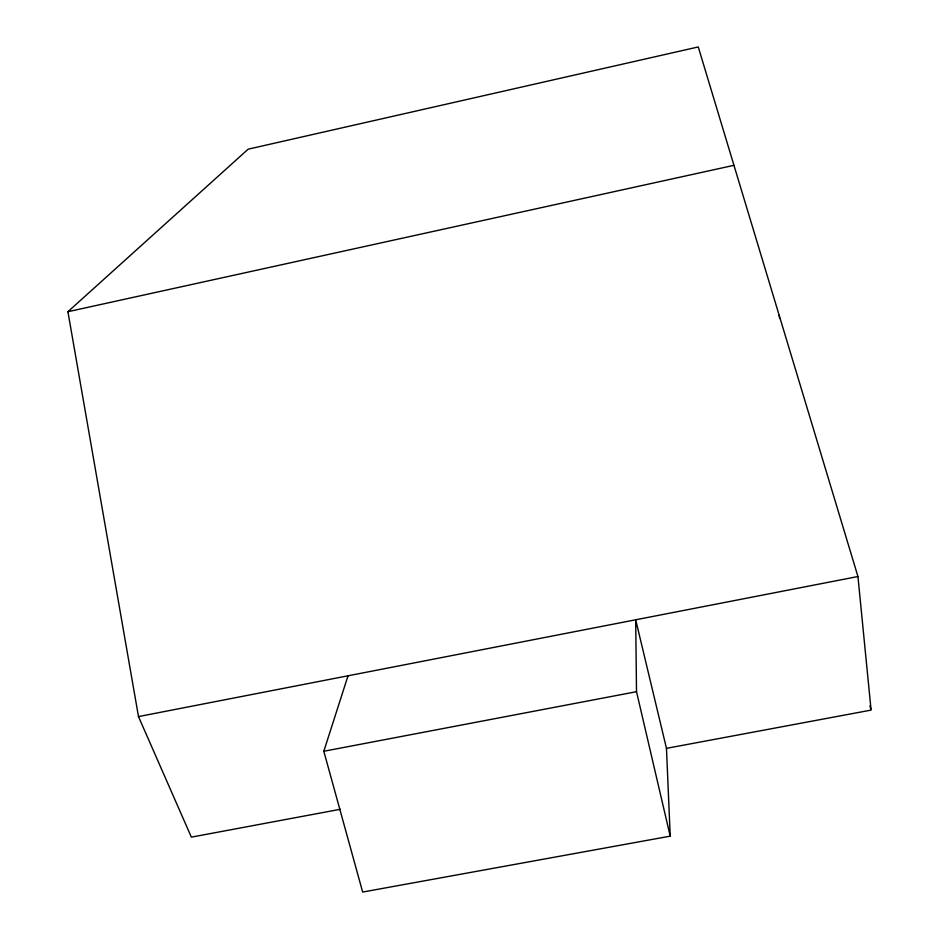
<?xml version="1.0" encoding="UTF-8"?>
<svg xmlns="http://www.w3.org/2000/svg" width="939" height="939" viewBox="0 0 939 939"><rect width="100%" height="100%" fill="white"/><g stroke="black" fill="none" stroke-linecap="round" stroke-linejoin="round"><path stroke-width="1.41" d="M670.211 836.156L636.513 691.691L635.691 619.799L666.467 748.348L670.211 836.156L362.654 892.05L323.814 751.259L348.017 675.798M340.388 809.277L191.356 837.13L138.491 716.586L67.913 311.713L248.166 149.172L698.264 46.95L857.941 576.523L871.087 710.107L666.467 748.348M67.913 311.713L733.934 165.323M138.491 716.586L857.941 576.523M323.814 751.259L636.513 691.691M869.937 705.87L870.699 708.699M779.194 315.281L779.523 318.157"/></g></svg>
